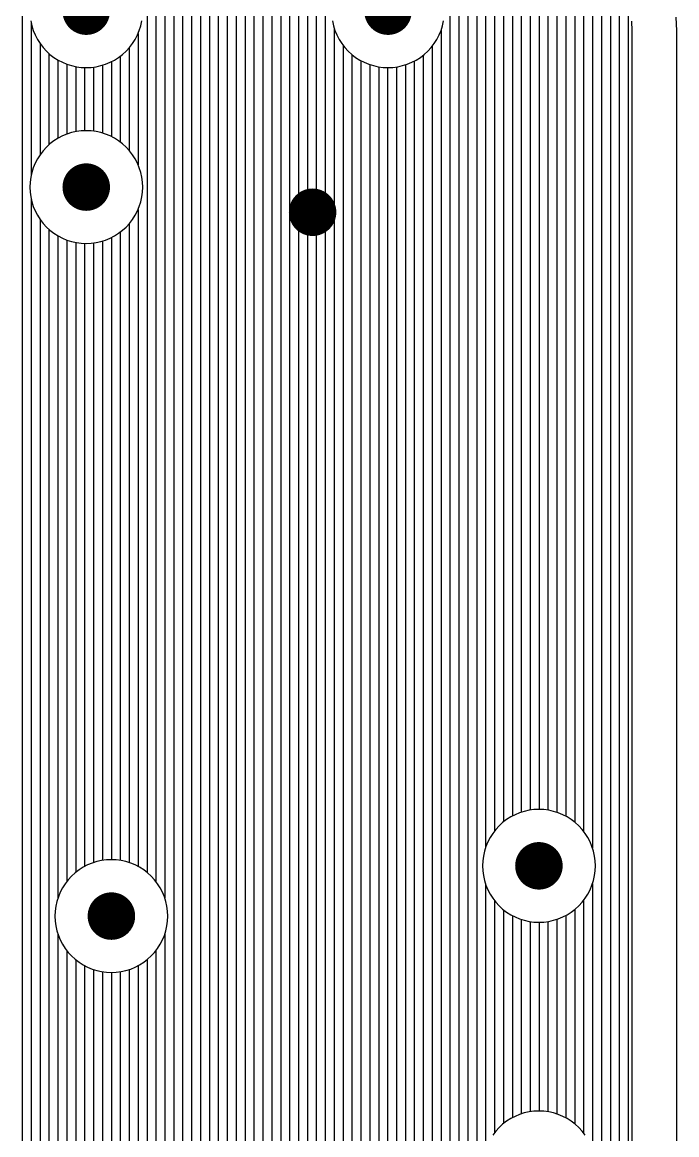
# Model space of a CAD drawing. Extents: x 295 to 953, y 10 to 290.
# Drawn here: x 784.9 to 834, y 163.6 to 247.1 of the extents above; entities that cross this region are included whole.
import ezdxf

# ---------------------------------------------------------------- set-up
doc = ezdxf.new("R2010")
doc.units = 0
doc.header["$LTSCALE"] = 5
doc.header["$MEASUREMENT"] = 0
doc.layers.get('0').update_dxf_attribs({"linetype": 'CONTINUOUS', "lineweight": 25})
doc.layers.add('ART003_PHO', color=3, linetype='CONTINUOUS')

msp = doc.modelspace()

# ---------------------------------------------------------------- linework, layer by layer
at = {"const_width": 1.782}
for points in [[(789.733, 248.787, 1), (789.733, 247.005, 1)], [(812.364, 248.787, 1), (812.364, 247.005, 1)], [(789.733, 235.586, 1), (789.733, 233.804, 1)], [(806.707, 233.7, 1), (806.707, 231.918, 1)], [(823.68, 184.665, 1), (823.68, 182.883, 1)], [(791.619, 180.893, 1), (791.619, 179.111, 1)]]:
    msp.add_lwpolyline(points, format="xyb", close=True, dxfattribs=at)
at = {"layer": 'ART003_PHO', "color": 7}
for p, q in [((784.934, 254.95), (784.934, 154.934)), ((794.29, 254.95), (794.29, 183.285)), ((794.958, 254.95), (794.958, 182.603)), ((795.626, 254.95), (795.626, 181.363)), ((796.295, 254.95), (796.295, 141.624)), ((796.963, 254.95), (796.963, 142.127)), ((797.631, 254.95), (797.631, 142.457)), ((798.299, 254.95), (798.299, 142.655)), ((798.968, 254.95), (798.968, 142.739)), ((799.636, 254.95), (799.636, 142.717)), ((800.304, 254.95), (800.304, 142.587)), ((800.972, 254.95), (800.972, 142.337)), ((801.641, 254.95), (801.641, 141.942)), ((802.309, 254.95), (802.309, 141.342)), ((802.977, 254.95), (802.977, 140.345)), ((803.645, 254.95), (803.645, 83.433)), ((804.314, 254.95), (804.314, 83.433)), ((804.982, 254.95), (804.982, 83.433)), ((805.65, 254.95), (805.65, 83.433)), ((806.318, 254.95), (806.318, 83.433)), ((806.987, 254.95), (806.987, 83.433)), ((807.655, 254.95), (807.655, 83.433)), ((817.01, 254.95), (817.01, 83.433)), ((817.679, 254.95), (817.679, 83.433)), ((818.347, 254.95), (818.347, 83.433)), ((819.015, 254.95), (819.015, 83.433)), ((819.683, 254.95), (819.683, 185.167)), ((820.352, 254.95), (820.352, 186.388)), ((821.02, 254.95), (821.02, 187.066)), ((821.688, 254.95), (821.688, 187.508)), ((822.356, 254.947), (822.356, 187.794)), ((823.025, 254.904), (823.025, 187.955)), ((823.693, 254.807), (823.693, 188.006)), ((824.361, 254.655), (824.361, 187.951)), ((825.029, 254.445), (825.029, 187.786)), ((825.698, 254.172), (825.698, 187.495)), ((826.366, 253.829), (826.366, 187.045)), ((827.034, 253.405), (827.034, 186.355)), ((827.702, 252.886), (827.702, 185.091)), ((828.371, 252.245), (828.371, 86.138)), ((829.039, 251.437), (829.039, 86.946)), ((829.707, 250.359), (829.707, 88.024)), ((830.375, 248.651), (830.375, 89.732)), ((785.565, 247.162), (785.645, 246.801)), ((785.565, 247.162), (785.645, 246.801)), ((793.821, 246.801), (793.901, 247.162)), ((793.821, 246.801), (793.901, 247.162)), ((808.196, 247.162), (808.276, 246.801)), ((808.196, 247.162), (808.276, 246.801)), ((816.452, 246.801), (816.532, 247.162)), ((816.452, 246.801), (816.532, 247.162)), ((830.674, 246.41), (830.642, 247.154)), ((834.016, 246.409), (833.971, 247.445)), ((785.603, 246.973), (785.603, 235.618)), ((785.645, 246.801), (785.756, 246.449)), ((785.645, 246.801), (785.756, 246.449)), ((785.756, 246.449), (785.897, 246.108)), ((785.756, 246.449), (785.897, 246.108)), ((793.569, 246.108), (793.71, 246.449)), ((793.569, 246.108), (793.71, 246.449)), ((793.622, 246.226), (793.622, 236.365)), ((793.71, 246.449), (793.821, 246.801)), ((793.71, 246.449), (793.821, 246.801)), ((808.276, 246.801), (808.387, 246.449)), ((808.276, 246.801), (808.387, 246.449)), ((808.323, 246.639), (808.323, 151.084)), ((808.387, 246.449), (808.529, 246.108)), ((808.387, 246.449), (808.529, 246.108)), ((816.2, 246.108), (816.341, 246.449)), ((816.2, 246.108), (816.341, 246.449)), ((816.341, 246.449), (816.452, 246.801)), ((816.341, 246.449), (816.452, 246.801)), ((816.342, 246.451), (816.342, 151.272)), ((830.674, 91.971), (830.674, 246.411)), ((834.016, 91.971), (834.016, 246.411)), ((785.897, 246.108), (786.068, 245.78)), ((785.897, 246.108), (786.068, 245.78)), ((786.068, 245.78), (786.266, 245.469)), ((786.068, 245.78), (786.266, 245.469)), ((786.266, 245.469), (786.491, 245.176)), ((786.266, 245.469), (786.491, 245.176)), ((786.271, 245.462), (786.271, 237.129)), ((792.975, 245.176), (793.2, 245.469)), ((792.975, 245.176), (793.2, 245.469)), ((793.2, 245.469), (793.398, 245.78)), ((793.2, 245.469), (793.398, 245.78)), ((793.398, 245.78), (793.569, 246.108)), ((793.398, 245.78), (793.569, 246.108)), ((808.529, 246.108), (808.699, 245.78)), ((808.529, 246.108), (808.699, 245.78)), ((808.699, 245.78), (808.897, 245.469)), ((808.699, 245.78), (808.897, 245.469)), ((808.897, 245.469), (809.122, 245.176)), ((808.897, 245.469), (809.122, 245.176)), ((815.606, 245.176), (815.831, 245.469)), ((815.606, 245.176), (815.831, 245.469)), ((815.831, 245.469), (816.03, 245.78)), ((815.831, 245.469), (816.03, 245.78)), ((816.03, 245.78), (816.2, 246.108)), ((816.03, 245.78), (816.2, 246.108)), ((786.491, 245.176), (786.74, 244.904)), ((786.491, 245.176), (786.74, 244.904)), ((786.74, 244.904), (787.012, 244.654)), ((786.74, 244.904), (787.012, 244.654)), ((786.939, 244.717), (786.939, 237.874)), ((787.012, 244.654), (787.305, 244.43)), ((787.012, 244.654), (787.305, 244.43)), ((792.161, 244.43), (792.453, 244.654)), ((792.161, 244.43), (792.453, 244.654)), ((792.453, 244.654), (792.726, 244.904)), ((792.453, 244.654), (792.726, 244.904)), ((792.726, 244.904), (792.975, 245.176)), ((792.726, 244.904), (792.975, 245.176)), ((792.953, 245.15), (792.953, 237.441)), ((808.991, 245.34), (808.991, 152.383)), ((809.122, 245.176), (809.372, 244.904)), ((809.122, 245.176), (809.372, 244.904)), ((809.372, 244.904), (809.644, 244.654)), ((809.372, 244.904), (809.644, 244.654)), ((809.644, 244.654), (809.937, 244.43)), ((809.644, 244.654), (809.937, 244.43)), ((809.66, 244.641), (809.66, 153.082)), ((814.792, 244.43), (815.085, 244.654)), ((814.792, 244.43), (815.085, 244.654)), ((815.006, 244.59), (815.006, 153.134)), ((815.085, 244.654), (815.357, 244.904)), ((815.085, 244.654), (815.357, 244.904)), ((815.357, 244.904), (815.606, 245.176)), ((815.357, 244.904), (815.606, 245.176)), ((815.674, 245.258), (815.674, 152.465)), ((787.305, 244.43), (787.617, 244.231)), ((787.305, 244.43), (787.617, 244.231)), ((787.607, 244.237), (787.607, 238.355)), ((787.617, 244.231), (787.944, 244.061)), ((787.617, 244.231), (787.944, 244.061)), ((787.944, 244.061), (788.285, 243.919)), ((787.944, 244.061), (788.285, 243.919)), ((788.276, 243.923), (788.276, 238.668)), ((788.285, 243.919), (788.638, 243.808)), ((788.285, 243.919), (788.638, 243.808)), ((788.638, 243.808), (788.998, 243.728)), ((788.638, 243.808), (788.998, 243.728)), ((788.944, 243.738), (788.944, 238.853)), ((788.998, 243.728), (789.364, 243.68)), ((788.998, 243.728), (789.364, 243.68)), ((790.102, 243.68), (790.468, 243.728)), ((790.102, 243.68), (790.468, 243.728)), ((790.468, 243.728), (790.828, 243.808)), ((790.468, 243.728), (790.828, 243.808)), ((790.828, 243.808), (791.18, 243.919)), ((790.828, 243.808), (791.18, 243.919)), ((790.949, 243.843), (790.949, 238.749)), ((791.18, 243.919), (791.522, 244.061)), ((791.18, 243.919), (791.522, 244.061)), ((791.522, 244.061), (791.849, 244.231)), ((791.522, 244.061), (791.849, 244.231)), ((791.617, 244.107), (791.617, 238.485)), ((791.849, 244.231), (792.161, 244.43)), ((791.849, 244.231), (792.161, 244.43)), ((792.285, 244.52), (792.285, 238.071)), ((809.937, 244.43), (810.248, 244.231)), ((809.937, 244.43), (810.248, 244.231)), ((810.248, 244.231), (810.576, 244.061)), ((810.248, 244.231), (810.576, 244.061)), ((810.328, 244.186), (810.328, 153.537)), ((810.576, 244.061), (810.917, 243.919)), ((810.576, 244.061), (810.917, 243.919)), ((810.917, 243.919), (811.269, 243.808)), ((810.917, 243.919), (811.269, 243.808)), ((810.996, 243.891), (810.996, 153.832)), ((811.269, 243.808), (811.629, 243.728)), ((811.269, 243.808), (811.629, 243.728)), ((811.629, 243.728), (811.995, 243.68)), ((811.629, 243.728), (811.995, 243.68)), ((811.664, 243.722), (811.664, 154.001)), ((812.733, 243.68), (813.099, 243.728)), ((812.733, 243.68), (813.099, 243.728)), ((813.099, 243.728), (813.46, 243.808)), ((813.099, 243.728), (813.46, 243.808)), ((813.46, 243.808), (813.812, 243.919)), ((813.46, 243.808), (813.812, 243.919)), ((813.669, 243.87), (813.669, 153.853)), ((813.812, 243.919), (814.153, 244.061)), ((813.812, 243.919), (814.153, 244.061)), ((814.153, 244.061), (814.481, 244.231)), ((814.153, 244.061), (814.481, 244.231)), ((814.337, 244.152), (814.337, 153.571)), ((814.481, 244.231), (814.792, 244.43)), ((814.481, 244.231), (814.792, 244.43)), ((789.364, 243.68), (789.733, 243.664)), ((789.364, 243.68), (789.733, 243.664)), ((789.612, 243.666), (789.612, 238.925)), ((789.733, 243.664), (790.102, 243.68)), ((789.733, 243.664), (790.102, 243.68)), ((790.28, 243.7), (790.28, 238.892)), ((811.995, 243.68), (812.364, 243.664)), ((811.995, 243.68), (812.364, 243.664)), ((812.333, 243.664), (812.333, 154.059)), ((812.364, 243.664), (812.733, 243.68)), ((812.364, 243.664), (812.733, 243.68)), ((813.001, 243.712), (813.001, 154.011)), ((788.638, 238.783), (788.285, 238.672)), ((788.638, 238.783), (788.285, 238.672)), ((788.998, 238.863), (788.638, 238.783)), ((788.998, 238.863), (788.638, 238.783)), ((789.364, 238.911), (788.998, 238.863)), ((789.364, 238.911), (788.998, 238.863)), ((789.733, 238.927), (789.364, 238.911)), ((789.733, 238.927), (789.364, 238.911)), ((790.102, 238.911), (789.733, 238.927)), ((790.102, 238.911), (789.733, 238.927)), ((790.468, 238.863), (790.102, 238.911)), ((790.468, 238.863), (790.102, 238.911)), ((790.828, 238.783), (790.468, 238.863)), ((790.828, 238.783), (790.468, 238.863)), ((791.18, 238.672), (790.828, 238.783)), ((791.18, 238.672), (790.828, 238.783)), ((787.012, 237.937), (786.74, 237.687)), ((787.012, 237.937), (786.74, 237.687)), ((787.305, 238.162), (787.012, 237.937)), ((787.305, 238.162), (787.012, 237.937)), ((787.617, 238.36), (787.305, 238.162)), ((787.617, 238.36), (787.305, 238.162)), ((787.944, 238.531), (787.617, 238.36)), ((787.944, 238.531), (787.617, 238.36)), ((788.285, 238.672), (787.944, 238.531)), ((788.285, 238.672), (787.944, 238.531)), ((791.522, 238.531), (791.18, 238.672)), ((791.522, 238.531), (791.18, 238.672)), ((791.849, 238.36), (791.522, 238.531)), ((791.849, 238.36), (791.522, 238.531)), ((792.161, 238.162), (791.849, 238.36)), ((792.161, 238.162), (791.849, 238.36)), ((792.453, 237.937), (792.161, 238.162)), ((792.453, 237.937), (792.161, 238.162)), ((792.726, 237.687), (792.453, 237.937)), ((792.726, 237.687), (792.453, 237.937)), ((786.266, 237.122), (786.068, 236.811)), ((786.266, 237.122), (786.068, 236.811)), ((786.491, 237.415), (786.266, 237.122)), ((786.491, 237.415), (786.266, 237.122)), ((786.74, 237.687), (786.491, 237.415)), ((786.74, 237.687), (786.491, 237.415)), ((792.975, 237.415), (792.726, 237.687)), ((792.975, 237.415), (792.726, 237.687)), ((793.2, 237.122), (792.975, 237.415)), ((793.2, 237.122), (792.975, 237.415)), ((793.398, 236.811), (793.2, 237.122)), ((793.398, 236.811), (793.2, 237.122)), ((785.897, 236.483), (785.756, 236.142)), ((785.897, 236.483), (785.756, 236.142)), ((786.068, 236.811), (785.897, 236.483)), ((786.068, 236.811), (785.897, 236.483)), ((793.569, 236.483), (793.398, 236.811)), ((793.569, 236.483), (793.398, 236.811)), ((793.71, 236.142), (793.569, 236.483)), ((793.71, 236.142), (793.569, 236.483)), ((785.565, 235.43), (785.517, 235.064)), ((785.565, 235.43), (785.517, 235.064)), ((785.645, 235.79), (785.565, 235.43)), ((785.645, 235.79), (785.565, 235.43)), ((785.756, 236.142), (785.645, 235.79)), ((785.756, 236.142), (785.645, 235.79)), ((793.821, 235.79), (793.71, 236.142)), ((793.821, 235.79), (793.71, 236.142)), ((793.901, 235.43), (793.821, 235.79)), ((793.901, 235.43), (793.821, 235.79)), ((793.949, 235.064), (793.901, 235.43)), ((793.949, 235.064), (793.901, 235.43)), ((785.517, 235.064), (785.501, 234.695)), ((785.517, 235.064), (785.501, 234.695)), ((785.501, 234.695), (785.517, 234.326)), ((785.501, 234.695), (785.517, 234.326)), ((793.965, 234.695), (793.949, 235.064)), ((793.965, 234.695), (793.949, 235.064)), ((793.949, 234.326), (793.965, 234.695)), ((793.949, 234.326), (793.965, 234.695)), ((785.517, 234.326), (785.565, 233.96)), ((785.517, 234.326), (785.565, 233.96)), ((785.565, 233.96), (785.645, 233.599)), ((785.565, 233.96), (785.645, 233.599)), ((785.603, 233.771), (785.603, 154.215)), ((793.821, 233.599), (793.901, 233.96)), ((793.821, 233.599), (793.901, 233.96)), ((793.901, 233.96), (793.949, 234.326)), ((793.901, 233.96), (793.949, 234.326)), ((785.645, 233.599), (785.756, 233.247)), ((785.645, 233.599), (785.756, 233.247)), ((785.756, 233.247), (785.897, 232.906)), ((785.756, 233.247), (785.897, 232.906)), ((785.897, 232.906), (786.068, 232.579)), ((785.897, 232.906), (786.068, 232.579)), ((793.398, 232.579), (793.569, 232.906)), ((793.398, 232.579), (793.569, 232.906)), ((793.569, 232.906), (793.71, 233.247)), ((793.569, 232.906), (793.71, 233.247)), ((793.622, 233.024), (793.622, 183.731)), ((793.71, 233.247), (793.821, 233.599)), ((793.71, 233.247), (793.821, 233.599)), ((786.068, 232.579), (786.266, 232.267)), ((786.068, 232.579), (786.266, 232.267)), ((786.266, 232.267), (786.491, 231.974)), ((786.266, 232.267), (786.491, 231.974)), ((786.271, 232.26), (786.271, 152.832)), ((792.975, 231.974), (793.2, 232.267)), ((792.975, 231.974), (793.2, 232.267)), ((793.2, 232.267), (793.398, 232.579)), ((793.2, 232.267), (793.398, 232.579)), ((786.491, 231.974), (786.74, 231.702)), ((786.491, 231.974), (786.74, 231.702)), ((786.74, 231.702), (787.012, 231.453)), ((786.74, 231.702), (787.012, 231.453)), ((786.939, 231.516), (786.939, 115.224)), ((787.012, 231.453), (787.305, 231.228)), ((787.012, 231.453), (787.305, 231.228)), ((787.305, 231.228), (787.617, 231.03)), ((787.305, 231.228), (787.617, 231.03)), ((791.849, 231.03), (792.161, 231.228)), ((791.849, 231.03), (792.161, 231.228)), ((792.161, 231.228), (792.453, 231.453)), ((792.161, 231.228), (792.453, 231.453)), ((792.285, 231.319), (792.285, 184.182)), ((792.453, 231.453), (792.726, 231.702)), ((792.453, 231.453), (792.726, 231.702)), ((792.726, 231.702), (792.975, 231.974)), ((792.726, 231.702), (792.975, 231.974)), ((792.953, 231.949), (792.953, 184.019)), ((787.607, 231.035), (787.607, 181.351)), ((787.617, 231.03), (787.944, 230.859)), ((787.617, 231.03), (787.944, 230.859)), ((787.944, 230.859), (788.285, 230.718)), ((787.944, 230.859), (788.285, 230.718)), ((788.276, 230.721), (788.276, 182.597)), ((788.285, 230.718), (788.638, 230.607)), ((788.285, 230.718), (788.638, 230.607)), ((788.638, 230.607), (788.998, 230.527)), ((788.638, 230.607), (788.998, 230.527)), ((788.944, 230.537), (788.944, 183.282)), ((788.998, 230.527), (789.364, 230.479)), ((788.998, 230.527), (789.364, 230.479)), ((789.364, 230.479), (789.733, 230.462)), ((789.364, 230.479), (789.733, 230.462)), ((789.612, 230.464), (789.612, 183.729)), ((789.733, 230.462), (790.102, 230.479)), ((789.733, 230.462), (790.102, 230.479)), ((790.102, 230.479), (790.468, 230.527)), ((790.102, 230.479), (790.468, 230.527)), ((790.28, 230.498), (790.28, 184.017)), ((790.468, 230.527), (790.828, 230.607)), ((790.468, 230.527), (790.828, 230.607)), ((790.828, 230.607), (791.18, 230.718)), ((790.828, 230.607), (791.18, 230.718)), ((790.949, 230.641), (790.949, 184.181)), ((791.18, 230.718), (791.522, 230.859)), ((791.18, 230.718), (791.522, 230.859)), ((791.522, 230.859), (791.849, 231.03)), ((791.522, 230.859), (791.849, 231.03)), ((791.617, 230.905), (791.617, 184.235)), ((822.585, 187.862), (822.233, 187.751)), ((822.585, 187.862), (822.233, 187.751)), ((822.945, 187.942), (822.585, 187.862)), ((822.945, 187.942), (822.585, 187.862)), ((823.311, 187.99), (822.945, 187.942)), ((823.311, 187.99), (822.945, 187.942)), ((823.68, 188.006), (823.311, 187.99)), ((823.68, 188.006), (823.311, 187.99)), ((824.049, 187.99), (823.68, 188.006)), ((824.049, 187.99), (823.68, 188.006)), ((824.415, 187.942), (824.049, 187.99)), ((824.415, 187.942), (824.049, 187.99)), ((824.775, 187.862), (824.415, 187.942)), ((824.775, 187.862), (824.415, 187.942)), ((825.128, 187.751), (824.775, 187.862)), ((825.128, 187.751), (824.775, 187.862)), ((820.96, 187.016), (820.687, 186.767)), ((820.96, 187.016), (820.687, 186.767)), ((821.253, 187.241), (820.96, 187.016)), ((821.253, 187.241), (820.96, 187.016)), ((821.564, 187.439), (821.253, 187.241)), ((821.564, 187.439), (821.253, 187.241)), ((821.891, 187.61), (821.564, 187.439)), ((821.891, 187.61), (821.564, 187.439)), ((822.233, 187.751), (821.891, 187.61)), ((822.233, 187.751), (821.891, 187.61)), ((825.469, 187.61), (825.128, 187.751)), ((825.469, 187.61), (825.128, 187.751)), ((825.796, 187.439), (825.469, 187.61)), ((825.796, 187.439), (825.469, 187.61)), ((826.108, 187.241), (825.796, 187.439)), ((826.108, 187.241), (825.796, 187.439)), ((826.401, 187.016), (826.108, 187.241)), ((826.401, 187.016), (826.108, 187.241)), ((826.673, 186.767), (826.401, 187.016)), ((826.673, 186.767), (826.401, 187.016)), ((820.213, 186.202), (820.015, 185.89)), ((820.213, 186.202), (820.015, 185.89)), ((820.438, 186.495), (820.213, 186.202)), ((820.438, 186.495), (820.213, 186.202)), ((820.687, 186.767), (820.438, 186.495)), ((820.687, 186.767), (820.438, 186.495)), ((826.922, 186.495), (826.673, 186.767)), ((826.922, 186.495), (826.673, 186.767)), ((827.147, 186.202), (826.922, 186.495)), ((827.147, 186.202), (826.922, 186.495)), ((827.345, 185.89), (827.147, 186.202)), ((827.345, 185.89), (827.147, 186.202)), ((819.844, 185.563), (819.703, 185.222)), ((819.844, 185.563), (819.703, 185.222)), ((820.015, 185.89), (819.844, 185.563)), ((820.015, 185.89), (819.844, 185.563)), ((827.516, 185.563), (827.345, 185.89)), ((827.516, 185.563), (827.345, 185.89)), ((827.657, 185.222), (827.516, 185.563)), ((827.657, 185.222), (827.516, 185.563)), ((819.512, 184.509), (819.464, 184.143)), ((819.512, 184.509), (819.464, 184.143)), ((819.592, 184.87), (819.512, 184.509)), ((819.592, 184.87), (819.512, 184.509)), ((819.703, 185.222), (819.592, 184.87)), ((819.703, 185.222), (819.592, 184.87)), ((827.768, 184.87), (827.657, 185.222)), ((827.768, 184.87), (827.657, 185.222)), ((827.848, 184.509), (827.768, 184.87)), ((827.848, 184.509), (827.768, 184.87)), ((827.896, 184.143), (827.848, 184.509)), ((827.896, 184.143), (827.848, 184.509)), ((789.503, 183.668), (789.191, 183.469)), ((789.503, 183.668), (789.191, 183.469)), ((789.83, 183.838), (789.503, 183.668)), ((789.83, 183.838), (789.503, 183.668)), ((790.171, 183.979), (789.83, 183.838)), ((790.171, 183.979), (789.83, 183.838)), ((790.524, 184.09), (790.171, 183.979)), ((790.524, 184.09), (790.171, 183.979)), ((790.884, 184.17), (790.524, 184.09)), ((790.884, 184.17), (790.524, 184.09)), ((791.25, 184.218), (790.884, 184.17)), ((791.25, 184.218), (790.884, 184.17)), ((791.619, 184.235), (791.25, 184.218)), ((791.619, 184.235), (791.25, 184.218)), ((791.988, 184.218), (791.619, 184.235)), ((791.988, 184.218), (791.619, 184.235)), ((792.354, 184.17), (791.988, 184.218)), ((792.354, 184.17), (791.988, 184.218)), ((792.714, 184.09), (792.354, 184.17)), ((792.714, 184.09), (792.354, 184.17)), ((793.066, 183.979), (792.714, 184.09)), ((793.066, 183.979), (792.714, 184.09)), ((793.408, 183.838), (793.066, 183.979)), ((793.408, 183.838), (793.066, 183.979)), ((793.735, 183.668), (793.408, 183.838)), ((793.735, 183.668), (793.408, 183.838)), ((794.046, 183.469), (793.735, 183.668)), ((794.046, 183.469), (793.735, 183.668)), ((819.464, 184.143), (819.448, 183.774)), ((819.464, 184.143), (819.448, 183.774)), ((819.448, 183.774), (819.464, 183.405)), ((819.448, 183.774), (819.464, 183.405)), ((827.912, 183.774), (827.896, 184.143)), ((827.912, 183.774), (827.896, 184.143)), ((827.896, 183.405), (827.912, 183.774)), ((827.896, 183.405), (827.912, 183.774)), ((788.626, 182.995), (788.377, 182.723)), ((788.626, 182.995), (788.377, 182.723)), ((788.898, 183.244), (788.626, 182.995)), ((788.898, 183.244), (788.626, 182.995)), ((789.191, 183.469), (788.898, 183.244)), ((789.191, 183.469), (788.898, 183.244)), ((794.339, 183.244), (794.046, 183.469)), ((794.339, 183.244), (794.046, 183.469)), ((794.612, 182.995), (794.339, 183.244)), ((794.612, 182.995), (794.339, 183.244)), ((794.861, 182.723), (794.612, 182.995)), ((794.861, 182.723), (794.612, 182.995)), ((819.464, 183.405), (819.512, 183.039)), ((819.464, 183.405), (819.512, 183.039)), ((819.512, 183.039), (819.592, 182.679)), ((819.512, 183.039), (819.592, 182.679)), ((827.768, 182.679), (827.848, 183.039)), ((827.768, 182.679), (827.848, 183.039)), ((827.848, 183.039), (827.896, 183.405)), ((827.848, 183.039), (827.896, 183.405)), ((787.954, 182.118), (787.783, 181.791)), ((787.954, 182.118), (787.783, 181.791)), ((788.152, 182.43), (787.954, 182.118)), ((788.152, 182.43), (787.954, 182.118)), ((788.377, 182.723), (788.152, 182.43)), ((788.377, 182.723), (788.152, 182.43)), ((795.086, 182.43), (794.861, 182.723)), ((795.086, 182.43), (794.861, 182.723)), ((795.284, 182.118), (795.086, 182.43)), ((795.284, 182.118), (795.086, 182.43)), ((795.455, 181.791), (795.284, 182.118)), ((795.455, 181.791), (795.284, 182.118)), ((819.592, 182.679), (819.703, 182.327)), ((819.592, 182.679), (819.703, 182.327)), ((819.683, 182.382), (819.683, 162.535)), ((819.703, 182.327), (819.844, 181.985)), ((819.703, 182.327), (819.844, 181.985)), ((819.844, 181.985), (820.015, 181.658)), ((819.844, 181.985), (820.015, 181.658)), ((827.345, 181.658), (827.516, 181.985)), ((827.345, 181.658), (827.516, 181.985)), ((827.516, 181.985), (827.657, 182.327)), ((827.516, 181.985), (827.657, 182.327)), ((827.657, 182.327), (827.768, 182.679)), ((827.657, 182.327), (827.768, 182.679)), ((827.702, 182.458), (827.702, 162.459)), ((787.642, 181.45), (787.531, 181.098)), ((787.642, 181.45), (787.531, 181.098)), ((787.783, 181.791), (787.642, 181.45)), ((787.783, 181.791), (787.642, 181.45)), ((795.596, 181.45), (795.455, 181.791)), ((795.596, 181.45), (795.455, 181.791)), ((795.707, 181.098), (795.596, 181.45)), ((795.707, 181.098), (795.596, 181.45)), ((820.015, 181.658), (820.213, 181.347)), ((820.015, 181.658), (820.213, 181.347)), ((820.213, 181.347), (820.438, 181.054)), ((820.213, 181.347), (820.438, 181.054)), ((820.352, 181.16), (820.352, 163.757)), ((826.922, 181.054), (827.147, 181.347)), ((826.922, 181.054), (827.147, 181.347)), ((827.034, 181.193), (827.034, 163.724)), ((827.147, 181.347), (827.345, 181.658)), ((827.147, 181.347), (827.345, 181.658)), ((787.403, 180.371), (787.387, 180.002)), ((787.403, 180.371), (787.387, 180.002)), ((787.451, 180.737), (787.403, 180.371)), ((787.451, 180.737), (787.403, 180.371)), ((787.531, 181.098), (787.451, 180.737)), ((787.531, 181.098), (787.451, 180.737)), ((795.787, 180.737), (795.707, 181.098)), ((795.787, 180.737), (795.707, 181.098)), ((795.835, 180.371), (795.787, 180.737)), ((795.835, 180.371), (795.787, 180.737)), ((795.851, 180.002), (795.835, 180.371)), ((795.851, 180.002), (795.835, 180.371)), ((820.438, 181.054), (820.687, 180.781)), ((820.438, 181.054), (820.687, 180.781)), ((820.687, 180.781), (820.96, 180.532)), ((820.687, 180.781), (820.96, 180.532)), ((820.96, 180.532), (821.253, 180.307)), ((820.96, 180.532), (821.253, 180.307)), ((821.02, 180.482), (821.02, 164.435)), ((821.253, 180.307), (821.564, 180.109)), ((821.253, 180.307), (821.564, 180.109)), ((825.796, 180.109), (826.108, 180.307)), ((825.796, 180.109), (826.108, 180.307)), ((826.108, 180.307), (826.401, 180.532)), ((826.108, 180.307), (826.401, 180.532)), ((826.366, 180.503), (826.366, 164.414)), ((826.401, 180.532), (826.673, 180.781)), ((826.401, 180.532), (826.673, 180.781)), ((826.673, 180.781), (826.922, 181.054)), ((826.673, 180.781), (826.922, 181.054)), ((787.387, 180.002), (787.403, 179.633)), ((787.387, 180.002), (787.403, 179.633)), ((787.403, 179.633), (787.451, 179.267)), ((787.403, 179.633), (787.451, 179.267)), ((795.787, 179.267), (795.835, 179.633)), ((795.787, 179.267), (795.835, 179.633)), ((795.835, 179.633), (795.851, 180.002)), ((795.835, 179.633), (795.851, 180.002)), ((821.564, 180.109), (821.891, 179.938)), ((821.564, 180.109), (821.891, 179.938)), ((821.688, 180.04), (821.688, 164.877)), ((821.891, 179.938), (822.233, 179.797)), ((821.891, 179.938), (822.233, 179.797)), ((822.233, 179.797), (822.585, 179.686)), ((822.233, 179.797), (822.585, 179.686)), ((822.356, 179.754), (822.356, 165.163)), ((822.585, 179.686), (822.945, 179.606)), ((822.585, 179.686), (822.945, 179.606)), ((822.945, 179.606), (823.311, 179.558)), ((822.945, 179.606), (823.311, 179.558)), ((823.025, 179.593), (823.025, 165.324)), ((823.311, 179.558), (823.68, 179.542)), ((823.311, 179.558), (823.68, 179.542)), ((823.68, 179.542), (824.049, 179.558)), ((823.68, 179.542), (824.049, 179.558)), ((823.693, 179.542), (823.693, 165.375)), ((824.049, 179.558), (824.415, 179.606)), ((824.049, 179.558), (824.415, 179.606)), ((824.361, 179.597), (824.361, 165.32)), ((824.415, 179.606), (824.775, 179.686)), ((824.415, 179.606), (824.775, 179.686)), ((824.775, 179.686), (825.128, 179.797)), ((824.775, 179.686), (825.128, 179.797)), ((825.029, 179.763), (825.029, 165.154)), ((825.128, 179.797), (825.469, 179.938)), ((825.128, 179.797), (825.469, 179.938)), ((825.469, 179.938), (825.796, 180.109)), ((825.469, 179.938), (825.796, 180.109)), ((825.698, 180.054), (825.698, 164.863)), ((787.451, 179.267), (787.531, 178.907)), ((787.451, 179.267), (787.531, 178.907)), ((787.531, 178.907), (787.642, 178.555)), ((787.531, 178.907), (787.642, 178.555)), ((787.607, 178.653), (787.607, 114.439)), ((795.596, 178.555), (795.707, 178.907)), ((795.596, 178.555), (795.707, 178.907)), ((795.626, 178.641), (795.626, 140.837)), ((795.707, 178.907), (795.787, 179.267)), ((795.707, 178.907), (795.787, 179.267)), ((787.642, 178.555), (787.783, 178.214)), ((787.642, 178.555), (787.783, 178.214)), ((787.783, 178.214), (787.954, 177.886)), ((787.783, 178.214), (787.954, 177.886)), ((787.954, 177.886), (788.152, 177.575)), ((787.954, 177.886), (788.152, 177.575)), ((795.086, 177.575), (795.284, 177.886)), ((795.086, 177.575), (795.284, 177.886)), ((795.284, 177.886), (795.455, 178.214)), ((795.284, 177.886), (795.455, 178.214)), ((795.455, 178.214), (795.596, 178.555)), ((795.455, 178.214), (795.596, 178.555)), ((788.152, 177.575), (788.377, 177.282)), ((788.152, 177.575), (788.377, 177.282)), ((788.276, 177.407), (788.276, 112.625)), ((788.377, 177.282), (788.626, 177.01)), ((788.377, 177.282), (788.626, 177.01)), ((788.626, 177.01), (788.898, 176.76)), ((788.626, 177.01), (788.898, 176.76)), ((794.339, 176.76), (794.612, 177.01)), ((794.339, 176.76), (794.612, 177.01)), ((794.612, 177.01), (794.861, 177.282)), ((794.612, 177.01), (794.861, 177.282)), ((794.861, 177.282), (795.086, 177.575)), ((794.861, 177.282), (795.086, 177.575)), ((794.958, 177.402), (794.958, 138.995)), ((788.898, 176.76), (789.191, 176.535)), ((788.898, 176.76), (789.191, 176.535)), ((788.944, 176.723), (788.944, 83.433)), ((789.191, 176.535), (789.503, 176.337)), ((789.191, 176.535), (789.503, 176.337)), ((789.503, 176.337), (789.83, 176.166)), ((789.503, 176.337), (789.83, 176.166)), ((789.612, 176.276), (789.612, 83.433)), ((789.83, 176.166), (790.171, 176.025)), ((789.83, 176.166), (790.171, 176.025)), ((793.066, 176.025), (793.408, 176.166)), ((793.066, 176.025), (793.408, 176.166)), ((793.408, 176.166), (793.735, 176.337)), ((793.408, 176.166), (793.735, 176.337)), ((793.622, 176.274), (793.622, 95.382)), ((793.735, 176.337), (794.046, 176.535)), ((793.735, 176.337), (794.046, 176.535)), ((794.046, 176.535), (794.339, 176.76)), ((794.046, 176.535), (794.339, 176.76)), ((794.29, 176.719), (794.29, 96.247)), ((790.171, 176.025), (790.524, 175.914)), ((790.171, 176.025), (790.524, 175.914)), ((790.28, 175.987), (790.28, 83.433)), ((790.524, 175.914), (790.884, 175.834)), ((790.524, 175.914), (790.884, 175.834)), ((790.884, 175.834), (791.25, 175.786)), ((790.884, 175.834), (791.25, 175.786)), ((790.949, 175.823), (790.949, 83.433)), ((791.25, 175.786), (791.619, 175.77)), ((791.25, 175.786), (791.619, 175.77)), ((791.617, 175.77), (791.617, 83.433)), ((791.619, 175.77), (791.988, 175.786)), ((791.619, 175.77), (791.988, 175.786)), ((791.988, 175.786), (792.354, 175.834)), ((791.988, 175.786), (792.354, 175.834)), ((792.285, 175.823), (792.285, 83.433)), ((792.354, 175.834), (792.714, 175.914)), ((792.354, 175.834), (792.714, 175.914)), ((792.714, 175.914), (793.066, 176.025)), ((792.714, 175.914), (793.066, 176.025)), ((792.953, 175.986), (792.953, 83.433)), ((822.945, 165.311), (822.585, 165.231)), ((822.945, 165.311), (822.585, 165.231)), ((823.311, 165.359), (822.945, 165.311)), ((823.311, 165.359), (822.945, 165.311)), ((823.68, 165.375), (823.311, 165.359)), ((823.68, 165.375), (823.311, 165.359)), ((824.049, 165.359), (823.68, 165.375)), ((824.049, 165.359), (823.68, 165.375)), ((824.415, 165.311), (824.049, 165.359)), ((824.415, 165.311), (824.049, 165.359)), ((824.775, 165.231), (824.415, 165.311)), ((824.775, 165.231), (824.415, 165.311)), ((821.253, 164.61), (820.96, 164.385)), ((821.253, 164.61), (820.96, 164.385)), ((821.564, 164.808), (821.253, 164.61)), ((821.564, 164.808), (821.253, 164.61)), ((821.891, 164.979), (821.564, 164.808)), ((821.891, 164.979), (821.564, 164.808)), ((822.233, 165.12), (821.891, 164.979)), ((822.233, 165.12), (821.891, 164.979)), ((822.585, 165.231), (822.233, 165.12)), ((822.585, 165.231), (822.233, 165.12)), ((825.128, 165.12), (824.775, 165.231)), ((825.128, 165.12), (824.775, 165.231)), ((825.469, 164.979), (825.128, 165.12)), ((825.469, 164.979), (825.128, 165.12)), ((825.796, 164.808), (825.469, 164.979)), ((825.796, 164.808), (825.469, 164.979)), ((826.108, 164.61), (825.796, 164.808)), ((826.108, 164.61), (825.796, 164.808)), ((826.401, 164.385), (826.108, 164.61)), ((826.401, 164.385), (826.108, 164.61)), ((820.438, 163.863), (820.213, 163.57)), ((820.438, 163.863), (820.213, 163.57)), ((820.687, 164.135), (820.438, 163.863)), ((820.687, 164.135), (820.438, 163.863)), ((820.96, 164.385), (820.687, 164.135)), ((820.96, 164.385), (820.687, 164.135)), ((826.673, 164.135), (826.401, 164.385)), ((826.673, 164.135), (826.401, 164.385)), ((826.922, 163.863), (826.673, 164.135)), ((826.922, 163.863), (826.673, 164.135)), ((827.147, 163.57), (826.922, 163.863)), ((827.147, 163.57), (826.922, 163.863))]:
    msp.add_line(p, q, dxfattribs=at)

doc.saveas('drawing.dxf')
